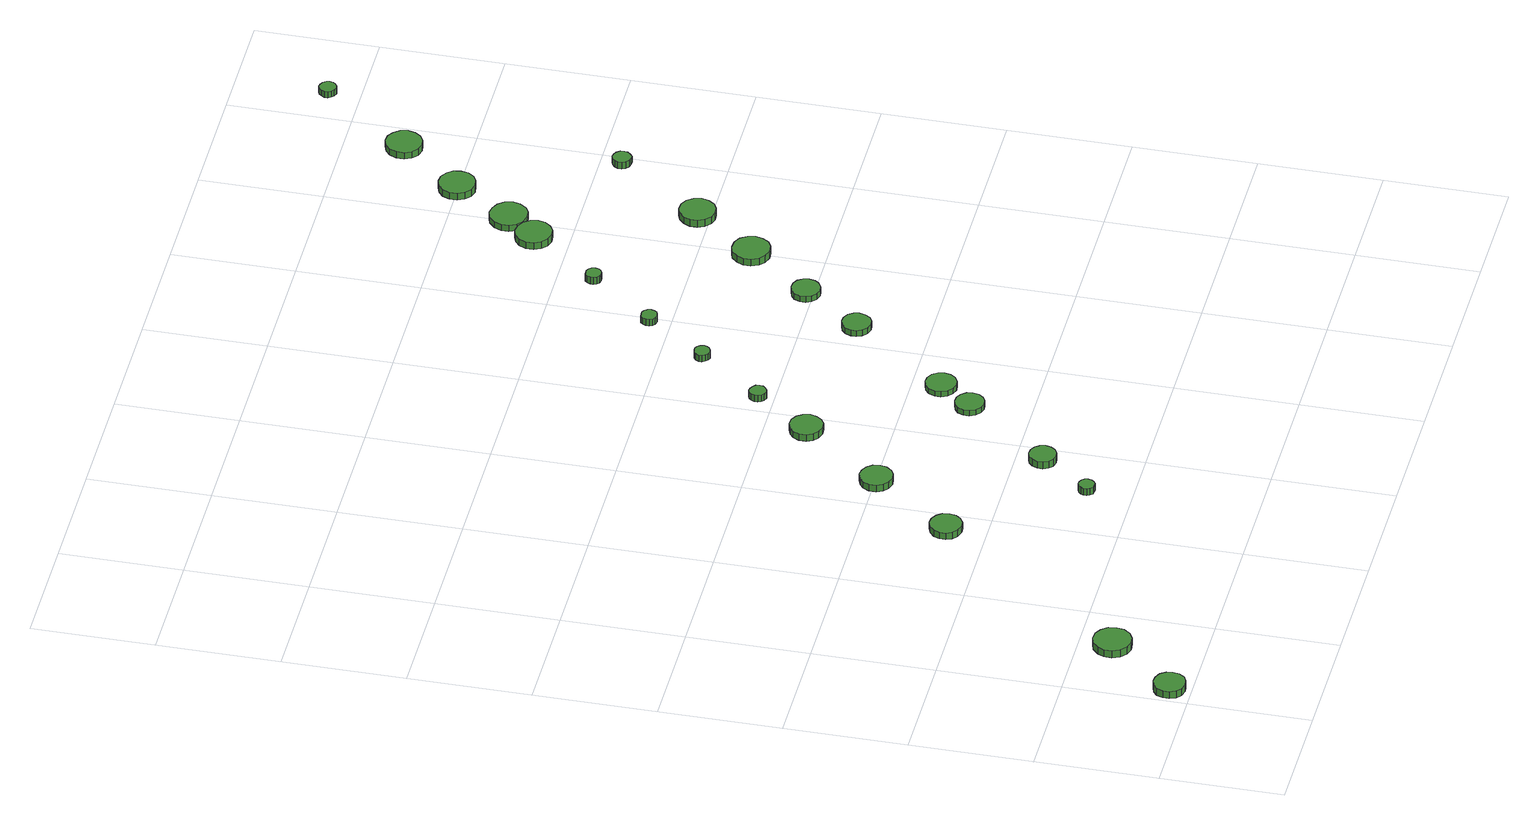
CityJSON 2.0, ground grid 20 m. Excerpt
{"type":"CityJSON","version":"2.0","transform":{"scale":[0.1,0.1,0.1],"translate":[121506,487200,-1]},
"CityObjects":{
"tree1":{"type":"SolitaryVegetationObject","attributes":{"function":"something"},"geometry":[{"type":"MultiSurface","lod":"1","boundaries":[[[0,1,2,3,4,5,6,7,8,9,10,11,12,13,14]],[[15,16,17,18,19,20,21,22,23,24,25,26,27,28,29]],[[0,29,28,1]],[[1,28,27,2]],[[2,27,26,3]],[[3,26,25,4]],[[4,25,24,5]],[[5,24,23,6]],[[6,23,22,7]],[[7,22,21,8]],[[8,21,20,9]],[[9,20,19,10]],[[10,19,18,11]],[[11,18,17,12]],[[12,17,16,13]],[[13,16,15,14]],[[14,15,29,0]]]}]},
"tree2":{"type":"SolitaryVegetationObject","attributes":{"function":"something"},"geometry":[{"type":"MultiSurface","lod":"1","boundaries":[[[30,31,32,33,34,35,36,37,38,39,40,41,42,43,44]],[[45,46,47,48,49,50,51,52,53,54,55,56,57,58,59]],[[30,59,58,31]],[[31,58,57,32]],[[32,57,56,33]],[[33,56,55,34]],[[34,55,54,35]],[[35,54,53,36]],[[36,53,52,37]],[[37,52,51,38]],[[38,51,50,39]],[[39,50,49,40]],[[40,49,48,41]],[[41,48,47,42]],[[42,47,46,43]],[[43,46,45,44]],[[44,45,59,30]]]}]},
"tree3":{"type":"SolitaryVegetationObject","attributes":{"function":"something"},"geometry":[{"type":"MultiSurface","lod":"1","boundaries":[[[60,61,62,63,64,65,66,67,68,69,70,71,72,73,74]],[[75,76,77,78,79,80,81,82,83,84,85,86,87,88,89]],[[60,89,88,61]],[[61,88,87,62]],[[62,87,86,63]],[[63,86,85,64]],[[64,85,84,65]],[[65,84,83,66]],[[66,83,82,67]],[[67,82,81,68]],[[68,81,80,69]],[[69,80,79,70]],[[70,79,78,71]],[[71,78,77,72]],[[72,77,76,73]],[[73,76,75,74]],[[74,75,89,60]]]}]},
"tree4":{"type":"SolitaryVegetationObject","attributes":{"function":"something"},"geometry":[{"type":"MultiSurface","lod":"1","boundaries":[[[90,91,92,93,94,95,96,97,98,99,100,101,102,103,104]],[[105,106,107,108,109,110,111,112,113,114,115,116,117,118,119]],[[90,119,118,91]],[[91,118,117,92]],[[92,117,116,93]],[[93,116,115,94]],[[94,115,114,95]],[[95,114,113,96]],[[96,113,112,97]],[[97,112,111,98]],[[98,111,110,99]],[[99,110,109,100]],[[100,109,108,101]],[[101,108,107,102]],[[102,107,106,103]],[[103,106,105,104]],[[104,105,119,90]]]}]},
"tree5":{"type":"SolitaryVegetationObject","attributes":{"function":"something"},"geometry":[{"type":"MultiSurface","lod":"1","boundaries":[[[120,121,122,123,124,125,126,127,128,129,130,131,132,133,134]],[[135,136,137,138,139,140,141,142,143,144,145,146,147,148,149]],[[120,149,148,121]],[[121,148,147,122]],[[122,147,146,123]],[[123,146,145,124]],[[124,145,144,125]],[[125,144,143,126]],[[126,143,142,127]],[[127,142,141,128]],[[128,141,140,129]],[[129,140,139,130]],[[130,139,138,131]],[[131,138,137,132]],[[132,137,136,133]],[[133,136,135,134]],[[134,135,149,120]]]}]},
"tree6":{"type":"SolitaryVegetationObject","attributes":{"function":"something"},"geometry":[{"type":"MultiSurface","lod":"1","boundaries":[[[150,151,152,153,154,155,156,157,158,159,160,161,162,163,164]],[[165,166,167,168,169,170,171,172,173,174,175,176,177,178,179]],[[150,179,178,151]],[[151,178,177,152]],[[152,177,176,153]],[[153,176,175,154]],[[154,175,174,155]],[[155,174,173,156]],[[156,173,172,157]],[[157,172,171,158]],[[158,171,170,159]],[[159,170,169,160]],[[160,169,168,161]],[[161,168,167,162]],[[162,167,166,163]],[[163,166,165,164]],[[164,165,179,150]]]}]},
"tree7":{"type":"SolitaryVegetationObject","attributes":{"function":"something"},"geometry":[{"type":"MultiSurface","lod":"1","boundaries":[[[180,181,182,183,184,185,186,187,188,189,190,191,192,193,194]],[[195,196,197,198,199,200,201,202,203,204,205,206,207,208,209]],[[180,209,208,181]],[[181,208,207,182]],[[182,207,206,183]],[[183,206,205,184]],[[184,205,204,185]],[[185,204,203,186]],[[186,203,202,187]],[[187,202,201,188]],[[188,201,200,189]],[[189,200,199,190]],[[190,199,198,191]],[[191,198,197,192]],[[192,197,196,193]],[[193,196,195,194]],[[194,195,209,180]]]}]},
"tree8":{"type":"SolitaryVegetationObject","attributes":{"function":"something"},"geometry":[{"type":"MultiSurface","lod":"1","boundaries":[[[210,211,212,213,214,215,216,217,218,219,220,221,222,223,224]],[[225,226,227,228,229,230,231,232,233,234,235,236,237,238,239]],[[210,239,238,211]],[[211,238,237,212]],[[212,237,236,213]],[[213,236,235,214]],[[214,235,234,215]],[[215,234,233,216]],[[216,233,232,217]],[[217,232,231,218]],[[218,231,230,219]],[[219,230,229,220]],[[220,229,228,221]],[[221,228,227,222]],[[222,227,226,223]],[[223,226,225,224]],[[224,225,239,210]]]}]},
"tree9":{"type":"SolitaryVegetationObject","attributes":{"function":"something"},"geometry":[{"type":"MultiSurface","lod":"1","boundaries":[[[240,241,242,243,244,245,246,247,248,249,250,251,252,253,254]],[[255,256,257,258,259,260,261,262,263,264,265,266,267,268,269]],[[240,269,268,241]],[[241,268,267,242]],[[242,267,266,243]],[[243,266,265,244]],[[244,265,264,245]],[[245,264,263,246]],[[246,263,262,247]],[[247,262,261,248]],[[248,261,260,249]],[[249,260,259,250]],[[250,259,258,251]],[[251,258,257,252]],[[252,257,256,253]],[[253,256,255,254]],[[254,255,269,240]]]}]},
"tree10":{"type":"SolitaryVegetationObject","attributes":{"function":"something"},"geometry":[{"type":"MultiSurface","lod":"1","boundaries":[[[270,271,272,273,274,275,276,277,278,279,280,281,282,283,284]],[[285,286,287,288,289,290,291,292,293,294,295,296,297,298,299]],[[270,299,298,271]],[[271,298,297,272]],[[272,297,296,273]],[[273,296,295,274]],[[274,295,294,275]],[[275,294,293,276]],[[276,293,292,277]],[[277,292,291,278]],[[278,291,290,279]],[[279,290,289,280]],[[280,289,288,281]],[[281,288,287,282]],[[282,287,286,283]],[[283,286,285,284]],[[284,285,299,270]]]}]},
"tree11":{"type":"SolitaryVegetationObject","attributes":{"function":"something"},"geometry":[{"type":"MultiSurface","lod":"1","boundaries":[[[300,301,302,303,304,305,306,307,308,309,310,311,312,313,314]],[[315,316,317,318,319,320,321,322,323,324,325,326,327,328,329]],[[300,329,328,301]],[[301,328,327,302]],[[302,327,326,303]],[[303,326,325,304]],[[304,325,324,305]],[[305,324,323,306]],[[306,323,322,307]],[[307,322,321,308]],[[308,321,320,309]],[[309,320,319,310]],[[310,319,318,311]],[[311,318,317,312]],[[312,317,316,313]],[[313,316,315,314]],[[314,315,329,300]]]}]},
"tree12":{"type":"SolitaryVegetationObject","attributes":{"function":"something"},"geometry":[{"type":"MultiSurface","lod":"1","boundaries":[[[330,331,332,333,334,335,336,337,338,339,340,341,342,343,344]],[[345,346,347,348,349,350,351,352,353,354,355,356,357,358,359]],[[330,359,358,331]],[[331,358,357,332]],[[332,357,356,333]],[[333,356,355,334]],[[334,355,354,335]],[[335,354,353,336]],[[336,353,352,337]],[[337,352,351,338]],[[338,351,350,339]],[[339,350,349,340]],[[340,349,348,341]],[[341,348,347,342]],[[342,347,346,343]],[[343,346,345,344]],[[344,345,359,330]]]}]},
"tree13":{"type":"SolitaryVegetationObject","attributes":{"function":"something"},"geometry":[{"type":"MultiSurface","lod":"1","boundaries":[[[360,361,362,363,364,365,366,367,368,369,370,371,372,373,374]],[[375,376,377,378,379,380,381,382,383,384,385,386,387,388,389]],[[360,389,388,361]],[[361,388,387,362]],[[362,387,386,363]],[[363,386,385,364]],[[364,385,384,365]],[[365,384,383,366]],[[366,383,382,367]],[[367,382,381,368]],[[368,381,380,369]],[[369,380,379,370]],[[370,379,378,371]],[[371,378,377,372]],[[372,377,376,373]],[[373,376,375,374]],[[374,375,389,360]]]}]},
"tree14":{"type":"SolitaryVegetationObject","attributes":{"function":"something"},"geometry":[{"type":"MultiSurface","lod":"1","boundaries":[[[390,391,392,393,394,395,396,397,398,399,400,401,402,403,404]],[[405,406,407,408,409,410,411,412,413,414,415,416,417,418,419]],[[390,419,418,391]],[[391,418,417,392]],[[392,417,416,393]],[[393,416,415,394]],[[394,415,414,395]],[[395,414,413,396]],[[396,413,412,397]],[[397,412,411,398]],[[398,411,410,399]],[[399,410,409,400]],[[400,409,408,401]],[[401,408,407,402]],[[402,407,406,403]],[[403,406,405,404]],[[404,405,419,390]]]}]},
"tree15":{"type":"SolitaryVegetationObject","attributes":{"function":"something"},"geometry":[{"type":"MultiSurface","lod":"1","boundaries":[[[420,421,422,423,424,425,426,427,428,429,430,431,432,433,434]],[[435,436,437,438,439,440,441,442,443,444,445,446,447,448,449]],[[420,449,448,421]],[[421,448,447,422]],[[422,447,446,423]],[[423,446,445,424]],[[424,445,444,425]],[[425,444,443,426]],[[426,443,442,427]],[[427,442,441,428]],[[428,441,440,429]],[[429,440,439,430]],[[430,439,438,431]],[[431,438,437,432]],[[432,437,436,433]],[[433,436,435,434]],[[434,435,449,420]]]}]},
"tree16":{"type":"SolitaryVegetationObject","attributes":{"function":"something"},"geometry":[{"type":"MultiSurface","lod":"1","boundaries":[[[450,451,452,453,454,455,456,457,458,459,460,461,462,463,464]],[[465,466,467,468,469,470,471,472,473,474,475,476,477,478,479]],[[450,479,478,451]],[[451,478,477,452]],[[452,477,476,453]],[[453,476,475,454]],[[454,475,474,455]],[[455,474,473,456]],[[456,473,472,457]],[[457,472,471,458]],[[458,471,470,459]],[[459,470,469,460]],[[460,469,468,461]],[[461,468,467,462]],[[462,467,466,463]],[[463,466,465,464]],[[464,465,479,450]]]}]},
"tree17":{"type":"SolitaryVegetationObject","attributes":{"function":"something"},"geometry":[{"type":"MultiSurface","lod":"1","boundaries":[[[480,481,482,483,484,485,486,487,488,489,490,491,492,493,494]],[[495,496,497,498,499,500,501,502,503,504,505,506,507,508,509]],[[480,509,508,481]],[[481,508,507,482]],[[482,507,506,483]],[[483,506,505,484]],[[484,505,504,485]],[[485,504,503,486]],[[486,503,502,487]],[[487,502,501,488]],[[488,501,500,489]],[[489,500,499,490]],[[490,499,498,491]],[[491,498,497,492]],[[492,497,496,493]],[[493,496,495,494]],[[494,495,509,480]]]}]},
"tree18":{"type":"SolitaryVegetationObject","attributes":{"function":"something"},"geometry":[{"type":"MultiSurface","lod":"1","boundaries":[[[510,511,512,513,514,515,516,517,518,519,520,521,522,523,524]],[[525,526,527,528,529,530,531,532,533,534,535,536,537,538,539]],[[510,539,538,511]],[[511,538,537,512]],[[512,537,536,513]],[[513,536,535,514]],[[514,535,534,515]],[[515,534,533,516]],[[516,533,532,517]],[[517,532,531,518]],[[518,531,530,519]],[[519,530,529,520]],[[520,529,528,521]],[[521,528,527,522]],[[522,527,526,523]],[[523,526,525,524]],[[524,525,539,510]]]}]},
"tree19":{"type":"SolitaryVegetationObject","attributes":{"function":"something"},"geometry":[{"type":"MultiSurface","lod":"1","boundaries":[[[540,541,542,543,544,545,546,547,548,549,550,551,552,553,554]],[[555,556,557,558,559,560,561,562,563,564,565,566,567,568,569]],[[540,569,568,541]],[[541,568,567,542]],[[542,567,566,543]],[[543,566,565,544]],[[544,565,564,545]],[[545,564,563,546]],[[546,563,562,547]],[[547,562,561,548]],[[548,561,560,549]],[[549,560,559,550]],[[550,559,558,551]],[[551,558,557,552]],[[552,557,556,553]],[[553,556,555,554]],[[554,555,569,540]]]}]},
"tree20":{"type":"SolitaryVegetationObject","attributes":{"function":"something"},"geometry":[{"type":"MultiSurface","lod":"1","boundaries":[[[570,571,572,573,574,575,576,577,578,579,580,581,582,583,584]],[[585,586,587,588,589,590,591,592,593,594,595,596,597,598,599]],[[570,599,598,571]],[[571,598,597,572]],[[572,597,596,573]],[[573,596,595,574]],[[574,595,594,575]],[[575,594,593,576]],[[576,593,592,577]],[[577,592,591,578]],[[578,591,590,579]],[[579,590,589,580]],[[580,589,588,581]],[[581,588,587,582]],[[582,587,586,583]],[[583,586,585,584]],[[584,585,599,570]]]}]},
"tree21":{"type":"SolitaryVegetationObject","attributes":{"function":"something"},"geometry":[{"type":"MultiSurface","lod":"1","boundaries":[[[600,601,602,603,604,605,606,607,608,609,610,611,612,613,614]],[[615,616,617,618,619,620,621,622,623,624,625,626,627,628,629]],[[600,629,628,601]],[[601,628,627,602]],[[602,627,626,603]],[[603,626,625,604]],[[604,625,624,605]],[[605,624,623,606]],[[606,623,622,607]],[[607,622,621,608]],[[608,621,620,609]],[[609,620,619,610]],[[610,619,618,611]],[[611,618,617,612]],[[612,617,616,613]],[[613,616,615,614]],[[614,615,629,600]]]}]},
"tree22":{"type":"SolitaryVegetationObject","attributes":{"function":"something"},"geometry":[{"type":"MultiSurface","lod":"1","boundaries":[[[630,631,632,633,634,635,636,637,638,639,640,641,642,643,644]],[[645,646,647,648,649,650,651,652,653,654,655,656,657,658,659]],[[630,659,658,631]],[[631,658,657,632]],[[632,657,656,633]],[[633,656,655,634]],[[634,655,654,635]],[[635,654,653,636]],[[636,653,652,637]],[[637,652,651,638]],[[638,651,650,639]],[[639,650,649,640]],[[640,649,648,641]],[[641,648,647,642]],[[642,647,646,643]],[[643,646,645,644]],[[644,645,659,630]]]}]},
"tree23":{"type":"SolitaryVegetationObject","attributes":{"function":"something"},"geometry":[{"type":"MultiSurface","lod":"1","boundaries":[[[660,661,662,663,664,665,666,667,668,669,670,671,672,673,674]],[[675,676,677,678,679,680,681,682,683,684,685,686,687,688,689]],[[660,689,688,661]],[[661,688,687,662]],[[662,687,686,663]],[[663,686,685,664]],[[664,685,684,665]],[[665,684,683,666]],[[666,683,682,667]],[[667,682,681,668]],[[668,681,680,669]],[[669,680,679,670]],[[670,679,678,671]],[[671,678,677,672]],[[672,677,676,673]],[[673,676,675,674]],[[674,675,689,660]]]}]}
},
"vertices":[
[58,36,20],[56,46,20],[50,55,20],[40,60,20],[30,61,20],[19,58,20],[11,51,20],[7,41,20],[7,30,20],[11,20,20],[19,13,20],[30,10,20],[40,11,20],[50,16,20],[56,25,20],[56,25,7],[50,16,7],[40,11,7],[30,10,7],[19,13,7],[11,20,7],[7,30,7],[7,41,7],[11,51,7],[19,58,7],[30,61,7],[40,60,7],[50,55,7],[56,46,7],[58,36,7],
[146,145,25],[144,158,25],[136,168,25],[125,175,25],[112,176,25],[100,172,25],[90,163,25],[85,152,25],[85,139,25],[90,127,25],[100,118,25],[112,114,25],[125,116,25],[136,122,25],[144,133,25],[144,133,12],[136,122,12],[125,116,12],[112,114,12],[100,118,12],[90,127,12],[85,139,12],[85,152,12],[90,163,12],[100,172,12],[112,176,12],[125,175,12],[136,168,12],[144,158,12],[146,145,12],
[385,465,21],[383,476,21],[377,484,21],[367,490,21],[357,491,21],[346,487,21],[338,480,21],[334,470,21],[334,460,21],[338,450,21],[346,443,21],[357,439,21],[367,440,21],[377,446,21],[383,454,21],[383,454,9],[377,446,9],[367,440,9],[357,439,9],[346,443,9],[338,450,9],[334,460,9],[334,470,9],[338,480,9],[346,487,9],[357,491,9],[367,490,9],[377,484,9],[383,476,9],[385,465,9],
[515,273,25],[514,278,25],[511,282,25],[506,285,25],[501,286,25],[496,284,25],[492,280,25],[490,275,25],[490,270,25],[492,265,25],[496,261,25],[501,260,25],[506,260,25],[511,263,25],[514,267,25],[514,267,12],[511,263,12],[506,260,12],[501,260,12],[496,261,12],[492,265,12],[490,270,12],[490,275,12],[492,280,12],[496,284,12],[501,286,12],[506,285,12],[511,282,12],[514,278,12],[515,273,12],
[489,599,18],[487,610,18],[480,619,18],[471,624,18],[460,626,18],[449,622,18],[441,615,18],[436,605,18],[436,593,18],[441,583,18],[449,576,18],[460,572,18],[471,574,18],[480,579,18],[487,588,18],[487,588,6],[480,579,6],[471,574,6],[460,572,6],[449,576,6],[441,583,6],[436,593,6],[436,605,6],[441,615,6],[449,622,6],[460,626,6],[471,624,6],[480,619,6],[487,610,6],[489,599,6],
[594,358,19],[592,367,19],[587,374,19],[579,379,19],[570,380,19],[561,377,19],[555,371,19],[551,362,19],[551,353,19],[555,345,19],[561,339,19],[570,336,19],[579,337,19],[587,342,19],[592,349,19],[592,349,6],[587,342,6],[579,337,6],[570,336,6],[561,339,6],[555,345,6],[551,353,6],[551,362,6],[555,371,6],[561,377,6],[570,380,6],[579,379,6],[587,374,6],[592,367,6],[594,358,6],
[595,734,18],[592,745,18],[586,754,18],[576,760,18],[565,761,18],[554,757,18],[546,750,18],[541,740,18],[541,728,18],[546,718,18],[554,711,18],[565,707,18],[576,708,18],[586,714,18],[592,723,18],[592,723,6],[586,714,6],[576,708,6],[565,707,6],[554,711,6],[546,718,6],[541,728,6],[541,740,6],[546,750,6],[554,757,6],[565,761,6],[576,760,6],[586,754,6],[592,745,6],[595,734,6],
[708,500,16],[706,509,16],[700,517,16],[692,522,16],[682,523,16],[673,520,16],[665,514,16],[661,505,16],[661,495,16],[665,486,16],[673,479,16],[682,476,16],[692,477,16],[700,482,16],[706,490,16],[706,490,6],[700,482,6],[692,477,6],[682,476,6],[673,479,6],[665,486,6],[661,495,6],[661,505,6],[665,514,6],[673,520,6],[682,523,6],[692,522,6],[700,517,6],[706,509,6],[708,500,6],
[652,827,18],[651,833,18],[647,837,18],[642,840,18],[637,841,18],[631,839,18],[627,835,18],[625,830,18],[625,824,18],[627,819,18],[631,815,18],[637,813,18],[642,814,18],[647,817,18],[651,821,18],[651,821,6],[647,817,6],[642,814,6],[637,813,6],[631,815,6],[627,819,6],[625,824,6],[625,830,6],[627,835,6],[631,839,6],[637,841,6],[642,840,6],[647,837,6],[651,833,6],[652,827,6],
[749,554,16],[747,564,16],[741,573,16],[732,578,16],[722,579,16],[712,576,16],[704,569,16],[700,559,16],[700,549,16],[704,539,16],[712,532,16],[722,529,16],[732,530,16],[741,535,16],[747,544,16],[747,544,6],[741,535,6],[732,530,6],[722,529,6],[712,532,6],[704,539,6],[700,549,6],[700,559,6],[704,569,6],[712,576,6],[722,579,6],[732,578,6],[741,573,6],[747,564,6],[749,554,6],
[735,934,18],[733,940,18],[730,944,18],[725,947,18],[720,947,18],[715,946,18],[711,942,18],[708,937,18],[708,932,18],[711,927,18],[715,923,18],[720,921,18],[725,922,18],[730,925,18],[733,929,18],[733,929,6],[730,925,6],[725,922,6],[720,921,6],[715,923,6],[711,927,6],[708,932,6],[708,937,6],[711,942,6],[715,946,6],[720,947,6],[725,947,6],[730,944,6],[733,940,6],[735,934,6],
[871,717,17],[869,726,17],[864,734,17],[855,739,17],[846,740,17],[836,737,17],[829,730,17],[825,721,17],[825,712,17],[829,703,17],[836,696,17],[846,693,17],[855,694,17],[864,699,17],[869,707,17],[869,707,6],[864,699,6],[855,694,6],[846,693,6],[836,696,6],[829,703,6],[825,712,6],[825,721,6],[829,730,6],[836,737,6],[846,740,6],[855,739,6],[864,734,6],[869,726,6],[871,717,6],
[808,1035,18],[807,1040,18],[804,1045,18],[799,1048,18],[794,1048,18],[788,1047,18],[784,1043,18],[782,1038,18],[782,1032,18],[784,1027,18],[788,1024,18],[794,1022,18],[799,1023,18],[804,1025,18],[807,1030,18],[807,1030,6],[804,1025,6],[799,1023,6],[794,1022,6],[788,1024,6],[784,1027,6],[782,1032,6],[782,1038,6],[784,1043,6],[788,1047,6],[794,1048,6],[799,1048,6],[804,1045,6],[807,1040,6],[808,1035,6],
[941,813,17],[939,822,17],[934,830,17],[925,835,17],[916,836,17],[906,833,17],[899,827,17],[895,818,17],[895,808,17],[899,799,17],[906,793,17],[916,790,17],[925,791,17],[934,796,17],[939,803,17],[939,803,6],[934,796,6],[925,791,6],[916,790,6],[906,793,6],[899,799,6],[895,808,6],[895,818,6],[899,827,6],[906,833,6],[916,836,6],[925,835,6],[934,830,6],[939,822,6],[941,813,6],
[886,1141,25],[885,1147,25],[882,1151,25],[877,1154,25],[872,1154,25],[867,1153,25],[863,1149,25],[861,1144,25],[861,1139,25],[863,1134,25],[867,1130,25],[872,1129,25],[877,1129,25],[882,1132,25],[885,1136,25],[885,1136,12],[882,1132,12],[877,1129,12],[872,1129,12],[867,1130,12],[863,1134,12],[861,1139,12],[861,1144,12],[863,1149,12],[867,1153,12],[872,1154,12],[877,1154,12],[882,1151,12],[885,1147,12],[886,1141,12],
[1029,918,19],[1026,930,19],[1019,941,19],[1008,947,19],[995,948,19],[983,945,19],[974,936,19],[969,924,19],[969,912,19],[974,900,19],[983,892,19],[995,888,19],[1008,889,19],[1019,895,19],[1026,906,19],[1026,906,6],[1019,895,6],[1008,889,6],[995,888,6],[983,892,6],[974,900,6],[969,912,6],[969,924,6],[974,936,6],[983,945,6],[995,948,6],[1008,947,6],[1019,941,6],[1026,930,6],[1029,918,6],
[987,1255,26],[984,1267,26],[977,1277,26],[966,1283,26],[954,1285,26],[942,1281,26],[933,1273,26],[928,1262,26],[928,1249,26],[933,1238,26],[942,1230,26],[954,1226,26],[966,1227,26],[977,1234,26],[984,1243,26],[984,1243,13],[977,1234,13],[966,1227,13],[954,1226,13],[942,1230,13],[933,1238,13],[928,1249,13],[928,1262,13],[933,1273,13],[942,1281,13],[954,1285,13],[966,1283,13],[977,1277,13],[984,1267,13],[987,1255,13],
[1101,1020,24],[1098,1032,24],[1091,1042,24],[1080,1048,24],[1068,1049,24],[1057,1045,24],[1048,1037,24],[1043,1026,24],[1043,1014,24],[1048,1003,24],[1057,994,24],[1068,991,24],[1080,992,24],[1091,998,24],[1098,1008,24],[1098,1008,11],[1091,998,11],[1080,992,11],[1068,991,11],[1057,994,11],[1048,1003,11],[1043,1014,11],[1043,1026,11],[1048,1037,11],[1057,1045,11],[1068,1049,11],[1080,1048,11],[1091,1042,11],[1098,1032,11],[1101,1020,11],
[1028,1304,24],[1025,1317,24],[1017,1327,24],[1006,1333,24],[994,1335,24],[982,1331,24],[972,1322,24],[967,1310,24],[967,1298,24],[972,1286,24],[982,1278,24],[994,1274,24],[1006,1275,24],[1017,1281,24],[1025,1292,24],[1025,1292,12],[1017,1281,12],[1006,1275,12],[994,1274,12],[982,1278,12],[972,1286,12],[967,1298,12],[967,1310,12],[972,1322,12],[982,1331,12],[994,1335,12],[1006,1333,12],[1017,1327,12],[1025,1317,12],[1028,1304,12],
[1094,1402,20],[1092,1414,20],[1085,1423,20],[1074,1430,20],[1062,1431,20],[1050,1427,20],[1041,1419,20],[1036,1408,20],[1036,1395,20],[1041,1384,20],[1050,1376,20],[1062,1372,20],[1074,1374,20],[1085,1380,20],[1092,1390,20],[1092,1390,7],[1085,1380,7],[1074,1374,7],[1062,1372,7],[1050,1376,7],[1041,1384,7],[1036,1395,7],[1036,1408,7],[1041,1419,7],[1050,1427,7],[1062,1431,7],[1074,1430,7],[1085,1423,7],[1092,1414,7],[1094,1402,7],
[1196,1165,23],[1195,1171,23],[1191,1176,23],[1186,1179,23],[1180,1180,23],[1174,1178,23],[1169,1174,23],[1166,1168,23],[1166,1162,23],[1169,1156,23],[1174,1152,23],[1180,1150,23],[1186,1150,23],[1191,1154,23],[1195,1159,23],[1195,1159,11],[1191,1154,11],[1186,1150,11],[1180,1150,11],[1174,1152,11],[1169,1156,11],[1166,1162,11],[1166,1168,11],[1169,1174,11],[1174,1178,11],[1180,1180,11],[1186,1179,11],[1191,1176,11],[1195,1171,11],[1196,1165,11],
[1181,1506,19],[1178,1518,19],[1171,1527,19],[1161,1534,19],[1149,1535,19],[1137,1531,19],[1128,1523,19],[1123,1512,19],[1123,1499,19],[1128,1488,19],[1137,1480,19],[1149,1476,19],[1161,1478,19],[1171,1484,19],[1178,1494,19],[1178,1494,7],[1171,1484,7],[1161,1478,7],[1149,1476,7],[1137,1480,7],[1128,1488,7],[1123,1499,7],[1123,1512,7],[1128,1523,7],[1137,1531,7],[1149,1535,7],[1161,1534,7],[1171,1527,7],[1178,1518,7],[1181,1506,7],
[1281,1653,18],[1280,1658,18],[1276,1663,18],[1271,1666,18],[1266,1667,18],[1260,1665,18],[1256,1661,18],[1253,1656,18],[1253,1650,18],[1256,1645,18],[1260,1641,18],[1266,1639,18],[1271,1640,18],[1276,1643,18],[1280,1647,18],[1280,1647,7],[1276,1643,7],[1271,1640,7],[1266,1639,7],[1260,1641,7],[1256,1645,7],[1253,1650,7],[1253,1656,7],[1256,1661,7],[1260,1665,7],[1266,1667,7],[1271,1666,7],[1276,1663,7],[1280,1658,7],[1281,1653,7]
]}
